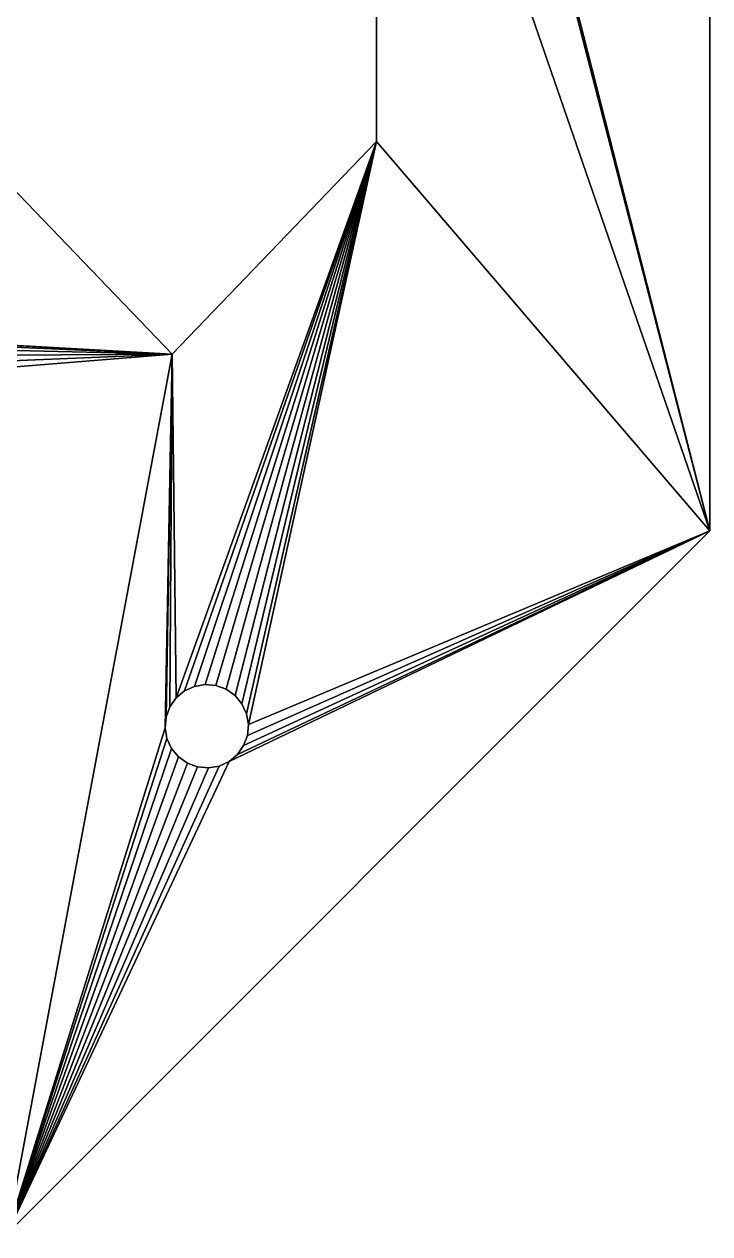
# Model space of a CAD drawing. Header units: metres. Extents: x 0.5 to 11.6, y 0.4 to 11.6.
# Drawn here: x 10.604 to 11.632, y 5.607 to 7.42 of the extents above; entities that cross this region are included whole.
import ezdxf

# ---------------------------------------------------------------- set-up
doc = ezdxf.new("R2010")
doc.units = ezdxf.units.M

msp = doc.modelspace()

# ---------------------------------------------------------------- meshes
at = {"layer": 'OutsideLine'}
mesh = msp.add_polyface(dxfattribs=at)
corners = [(10.3225, 6.9428), (9.931, 7.8575), (10.3373, 6.9497), (10.3534, 6.9524), (10.826, 6.9259), (10.3696, 6.9509), (10.3849, 6.9453), (10.3982, 6.9359), (10.4087, 6.9234), (10.4155, 6.9085), (10.4183, 6.8925), (10.8318, 6.4105), (11.132, 7.2444), (10.0345, 8.1075), (10.0558, 8.55), (11.132, 8.1075), (10.072, 8.5479), (10.0882, 8.55), (10.1032, 8.5562), (10.1162, 8.5662), (10.1261, 8.5791), (10.1324, 8.5942), (10.1345, 8.6104), (11.0116, 8.5944), (11.0095, 8.6105), (11.0178, 8.5793), (11.0277, 8.5663), (11.0406, 8.5563), (11.0556, 8.55), (11.0718, 8.5479), (11.088, 8.5499), (11.1031, 8.5561), (11.1161, 8.566), (11.126, 8.579), (11.1323, 8.594), (11.632, 6.661), (10.9401, 6.3706), (11.1345, 8.6102), (11.632, 10.554), (10.324, 6.4034), (10.2934, 6.8875), (10.2962, 6.8714), (10.303, 6.8566), (10.3134, 6.8441)]
mesh.append_faces([[corners[k] for k in face] for face in [(0, 1, 2), (2, 1, 3), (3, 4, 5), (5, 4, 6), (6, 4, 7), (7, 4, 8), (8, 4, 9), (9, 4, 10), (13, 14, 15), (23, 22, 24), (15, 34, 12), (35, 37, 38)]], dxfattribs={"vtx0": -1, "vtx1": -1})
mesh.append_faces([[corners[k] for k in face] for face in [(15, 22, 23), (35, 36, 12), (35, 12, 34)]], dxfattribs={"vtx0": -1, "vtx1": -1, "vtx2": -1})
mesh.append_faces([[corners[k] for k in face] for face in [(3, 1, 4), (11, 4, 12), (15, 14, 16), (15, 16, 17), (15, 17, 18), (15, 18, 19), (15, 19, 20), (15, 20, 21), (15, 21, 22), (15, 23, 25), (15, 25, 26), (15, 26, 27), (15, 27, 28), (15, 28, 29), (15, 29, 30), (15, 30, 31), (15, 31, 32), (15, 32, 33), (15, 33, 34), (35, 34, 37), (39, 40, 41), (39, 41, 42), (39, 42, 43)]], dxfattribs={"vtx0": -1, "vtx2": -1})
mesh = msp.add_polyface(dxfattribs=at)
corners = [(10.9401, 6.3706, 0.0625), (11.632, 6.661, 0.0625), (11.132, 7.2444, 0.0625), (11.132, 8.1075, 0.0625), (11.1323, 8.594, 0.0625), (11.1345, 8.6102, 0.0625), (11.632, 10.554, 0.0625), (10.0558, 8.55, 0.0625), (10.0345, 8.1075, 0.0625), (10.072, 8.5479, 0.0625), (10.0882, 8.55, 0.0625), (10.1032, 8.5562, 0.0625), (10.1162, 8.5662, 0.0625), (10.1261, 8.5791, 0.0625), (10.1324, 8.5942, 0.0625), (10.1345, 8.6104, 0.0625), (11.0116, 8.5944, 0.0625), (11.0095, 8.6105, 0.0625), (11.0178, 8.5793, 0.0625), (11.0277, 8.5663, 0.0625), (11.0406, 8.5563, 0.0625), (11.0556, 8.55, 0.0625), (11.0718, 8.5479, 0.0625), (11.088, 8.5499, 0.0625), (11.1031, 8.5561, 0.0625), (11.1161, 8.566, 0.0625), (11.126, 8.579, 0.0625), (9.931, 7.8575, 0.0625), (10.3534, 6.9524, 0.0625), (10.826, 6.9259, 0.0625), (10.3373, 6.9497, 0.0625), (10.3225, 6.9428, 0.0625), (10.3696, 6.9509, 0.0625), (10.3849, 6.9453, 0.0625), (10.3982, 6.9359, 0.0625), (10.4087, 6.9234, 0.0625), (10.4155, 6.9085, 0.0625), (10.4183, 6.8925, 0.0625), (10.8318, 6.4105, 0.0625), (10.2934, 6.8875, 0.0625), (10.324, 6.4034, 0.0625), (10.2962, 6.8714, 0.0625), (10.303, 6.8566, 0.0625), (10.3134, 6.8441, 0.0625)]
mesh.append_faces([[corners[k] for k in face] for face in [(2, 1, 3), (4, 1, 5), (6, 5, 1), (7, 3, 9), (9, 3, 10), (10, 3, 11), (11, 3, 12), (12, 3, 13), (13, 3, 14), (14, 3, 15), (16, 3, 18), (18, 3, 19), (19, 3, 20), (20, 3, 21), (21, 3, 22), (22, 3, 23), (23, 3, 24), (24, 3, 25), (25, 3, 26), (26, 3, 4), (27, 28, 29), (28, 27, 30), (30, 27, 31), (29, 38, 2), (39, 40, 41), (41, 40, 42), (42, 40, 43)]], dxfattribs={"vtx0": -1, "vtx1": -1})
mesh.append_faces([[corners[k] for k in face] for face in [(0, 1, 2), (3, 1, 4), (15, 3, 16)]], dxfattribs={"vtx0": -1, "vtx1": -1, "vtx2": -1})
mesh.append_faces([[corners[k] for k in face] for face in [(7, 8, 3), (15, 16, 17), (29, 28, 32), (29, 32, 33), (29, 33, 34), (29, 34, 35), (29, 35, 36), (29, 36, 37)]], dxfattribs={"vtx0": -1, "vtx2": -1})
mesh = msp.add_polyface(dxfattribs=at)
corners = [(11.632, 10.554), (11.632, 6.661, 0.0625), (11.632, 6.661), (11.632, 10.554, 0.0625)]
mesh.append_faces([[corners[k] for k in face] for face in [(0, 1, 2), (1, 0, 3)]], dxfattribs={"vtx0": -1})
mesh = msp.add_polyface(dxfattribs=at)
corners = [(11.132, 8.1075, 0.0625), (11.132, 7.2444), (11.132, 7.2444, 0.0625), (11.132, 8.1075)]
mesh.append_faces([[corners[k] for k in face] for face in [(0, 1, 2), (1, 0, 3)]], dxfattribs={"vtx0": -1})
mesh = msp.add_polyface(dxfattribs=at)
corners = [(9.931, 7.8575), (10.826, 6.9259, 0.0625), (10.826, 6.9259), (9.931, 7.8575, 0.0625)]
mesh.append_faces([[corners[k] for k in face] for face in [(0, 1, 2), (1, 0, 3)]], dxfattribs={"vtx0": -1})
mesh = msp.add_polyface(dxfattribs=at)
corners = [(10.4183, 6.8925), (10.826, 6.9259), (10.5785, 5.6075), (10.8152, 6.3656), (10.8167, 6.3819), (10.8224, 6.3972), (10.8318, 6.4105), (11.132, 7.2444), (10.8443, 6.421), (10.8591, 6.4278), (10.8752, 6.4306), (10.8914, 6.4291), (10.9068, 6.4235), (10.9201, 6.414), (10.9305, 6.4015), (10.9374, 6.3867), (10.9401, 6.3706), (10.9111, 6.3153), (11.632, 6.661), (10.8962, 6.3085), (10.8802, 6.3057), (10.8639, 6.3072), (10.8486, 6.3128), (10.8353, 6.3222), (10.8248, 6.3348), (10.818, 6.3496), (10.9236, 6.3257), (10.933, 6.3391), (10.9386, 6.3544), (10.324, 6.4034), (10.3134, 6.8441), (10.3268, 6.8347), (10.2193, 6.2944), (10.3421, 6.829), (10.3583, 6.8275), (10.3744, 6.8303), (10.3892, 6.8371), (10.4018, 6.8476), (10.4112, 6.8609), (10.4168, 6.8762)]
mesh.append_faces([[corners[k] for k in face] for face in [(3, 1, 4), (4, 1, 5), (5, 1, 6), (6, 7, 8), (8, 7, 9), (9, 7, 10), (10, 7, 11), (11, 7, 12), (12, 7, 13), (13, 7, 14), (14, 7, 15), (15, 7, 16), (2, 17, 18), (17, 2, 19), (19, 2, 20), (20, 2, 21), (21, 2, 22), (22, 2, 23), (23, 2, 24), (24, 2, 25), (25, 2, 3)]], dxfattribs={"vtx0": -1, "vtx1": -1})
mesh.append_faces([[corners[k] for k in face] for face in [(0, 1, 2), (2, 1, 3), (2, 29, 31)]], dxfattribs={"vtx0": -1, "vtx1": -1, "vtx2": -1})
mesh.append_faces([[corners[k] for k in face] for face in [(18, 17, 26), (18, 26, 27), (18, 27, 28), (18, 28, 16), (29, 30, 31), (2, 32, 29), (2, 31, 33), (2, 33, 34), (2, 34, 35), (2, 35, 36), (2, 36, 37), (2, 37, 38), (2, 38, 39), (2, 39, 0)]], dxfattribs={"vtx0": -1, "vtx2": -1})
mesh = msp.add_polyface(dxfattribs=at)
corners = [(10.5785, 5.6075, 0.0625), (10.818, 6.3496, 0.0625), (10.8152, 6.3656, 0.0625), (10.8248, 6.3348, 0.0625), (10.8353, 6.3222, 0.0625), (10.8486, 6.3128, 0.0625), (10.8639, 6.3072, 0.0625), (10.8802, 6.3057, 0.0625), (10.8962, 6.3085, 0.0625), (10.9111, 6.3153, 0.0625), (11.632, 6.661, 0.0625), (10.9236, 6.3257, 0.0625), (10.933, 6.3391, 0.0625), (10.9386, 6.3544, 0.0625), (10.9401, 6.3706, 0.0625), (10.826, 6.9259, 0.0625), (10.4183, 6.8925, 0.0625), (10.8167, 6.3819, 0.0625), (10.8224, 6.3972, 0.0625), (10.8318, 6.4105, 0.0625), (11.132, 7.2444, 0.0625), (10.8443, 6.421, 0.0625), (10.8591, 6.4278, 0.0625), (10.8752, 6.4306, 0.0625), (10.8914, 6.4291, 0.0625), (10.9068, 6.4235, 0.0625), (10.9201, 6.414, 0.0625), (10.9305, 6.4015, 0.0625), (10.9374, 6.3867, 0.0625), (10.2193, 6.2944, 0.0625), (10.324, 6.4034, 0.0625), (10.3268, 6.8347, 0.0625), (10.3421, 6.829, 0.0625), (10.3583, 6.8275, 0.0625), (10.3744, 6.8303, 0.0625), (10.3892, 6.8371, 0.0625), (10.4018, 6.8476, 0.0625), (10.4112, 6.8609, 0.0625), (10.4168, 6.8762, 0.0625), (10.3134, 6.8441, 0.0625)]
mesh.append_faces([[corners[k] for k in face] for face in [(1, 0, 3), (3, 0, 4), (4, 0, 5), (5, 0, 6), (6, 0, 7), (7, 0, 8), (8, 0, 9), (9, 10, 11), (11, 10, 12), (12, 10, 13), (13, 10, 14), (29, 0, 30), (31, 0, 32), (32, 0, 33), (33, 0, 34), (34, 0, 35), (35, 0, 36), (36, 0, 37), (37, 0, 38), (38, 0, 16), (39, 30, 31)]], dxfattribs={"vtx0": -1, "vtx1": -1})
mesh.append_faces([[corners[k] for k in face] for face in [(15, 16, 0), (15, 0, 2), (30, 0, 31)]], dxfattribs={"vtx0": -1, "vtx1": -1, "vtx2": -1})
mesh.append_faces([[corners[k] for k in face] for face in [(0, 1, 2), (9, 0, 10), (15, 2, 17), (15, 17, 18), (15, 18, 19), (20, 19, 21), (20, 21, 22), (20, 22, 23), (20, 23, 24), (20, 24, 25), (20, 25, 26), (20, 26, 27), (20, 27, 28), (20, 28, 14)]], dxfattribs={"vtx0": -1, "vtx2": -1})
mesh = msp.add_polyface(dxfattribs=at)
corners = [(11.132, 7.2444, 0.0625), (10.826, 6.9259), (10.826, 6.9259, 0.0625), (11.132, 7.2444)]
mesh.append_faces([[corners[k] for k in face] for face in [(0, 1, 2), (1, 0, 3)]], dxfattribs={"vtx0": -1})
mesh = msp.add_polyface(dxfattribs=at)
corners = [(11.632, 6.661, 0.0625), (10.5785, 5.6075), (11.632, 6.661), (10.5785, 5.6075, 0.0625)]
mesh.append_faces([[corners[k] for k in face] for face in [(0, 1, 2), (1, 0, 3)]], dxfattribs={"vtx0": -1})
mesh = msp.add_polyface(dxfattribs=at)
corners = [(10.8443, 6.421, 0.0625), (10.8318, 6.4105), (10.8443, 6.421), (10.8318, 6.4105, 0.0625)]
mesh.append_faces([[corners[k] for k in face] for face in [(0, 1, 2), (1, 0, 3)]], dxfattribs={"vtx0": -1})
mesh = msp.add_polyface(dxfattribs=at)
corners = [(10.8591, 6.4278, 0.0625), (10.8443, 6.421), (10.8591, 6.4278), (10.8443, 6.421, 0.0625)]
mesh.append_faces([[corners[k] for k in face] for face in [(0, 1, 2), (1, 0, 3)]], dxfattribs={"vtx0": -1})
mesh = msp.add_polyface(dxfattribs=at)
corners = [(10.8752, 6.4306, 0.0625), (10.8591, 6.4278), (10.8752, 6.4306), (10.8591, 6.4278, 0.0625)]
mesh.append_faces([[corners[k] for k in face] for face in [(0, 1, 2), (1, 0, 3)]], dxfattribs={"vtx0": -1})
mesh = msp.add_polyface(dxfattribs=at)
corners = [(10.8914, 6.4291, 0.0625), (10.8752, 6.4306), (10.8914, 6.4291), (10.8752, 6.4306, 0.0625)]
mesh.append_faces([[corners[k] for k in face] for face in [(0, 1, 2), (1, 0, 3)]], dxfattribs={"vtx0": -1})
mesh = msp.add_polyface(dxfattribs=at)
corners = [(10.9068, 6.4235, 0.0625), (10.8914, 6.4291), (10.9068, 6.4235), (10.8914, 6.4291, 0.0625)]
mesh.append_faces([[corners[k] for k in face] for face in [(0, 1, 2), (1, 0, 3)]], dxfattribs={"vtx0": -1})
mesh = msp.add_polyface(dxfattribs=at)
corners = [(10.9201, 6.414, 0.0625), (10.9068, 6.4235), (10.9201, 6.414), (10.9068, 6.4235, 0.0625)]
mesh.append_faces([[corners[k] for k in face] for face in [(0, 1, 2), (1, 0, 3)]], dxfattribs={"vtx0": -1})
mesh = msp.add_polyface(dxfattribs=at)
corners = [(10.8318, 6.4105), (10.8224, 6.3972, 0.0625), (10.8224, 6.3972), (10.8318, 6.4105, 0.0625)]
mesh.append_faces([[corners[k] for k in face] for face in [(0, 1, 2), (1, 0, 3)]], dxfattribs={"vtx0": -1})
mesh = msp.add_polyface(dxfattribs=at)
corners = [(10.9201, 6.414, 0.0625), (10.9305, 6.4015), (10.9305, 6.4015, 0.0625), (10.9201, 6.414)]
mesh.append_faces([[corners[k] for k in face] for face in [(0, 1, 2), (1, 0, 3)]], dxfattribs={"vtx0": -1})
mesh = msp.add_polyface(dxfattribs=at)
corners = [(10.9305, 6.4015, 0.0625), (10.9374, 6.3867), (10.9374, 6.3867, 0.0625), (10.9305, 6.4015)]
mesh.append_faces([[corners[k] for k in face] for face in [(0, 1, 2), (1, 0, 3)]], dxfattribs={"vtx0": -1})
mesh = msp.add_polyface(dxfattribs=at)
corners = [(10.8167, 6.3819), (10.8152, 6.3656, 0.0625), (10.8152, 6.3656), (10.8167, 6.3819, 0.0625)]
mesh.append_faces([[corners[k] for k in face] for face in [(0, 1, 2), (1, 0, 3)]], dxfattribs={"vtx0": -1})
mesh = msp.add_polyface(dxfattribs=at)
corners = [(10.8224, 6.3972), (10.8167, 6.3819, 0.0625), (10.8167, 6.3819), (10.8224, 6.3972, 0.0625)]
mesh.append_faces([[corners[k] for k in face] for face in [(0, 1, 2), (1, 0, 3)]], dxfattribs={"vtx0": -1})
mesh = msp.add_polyface(dxfattribs=at)
corners = [(10.9374, 6.3867, 0.0625), (10.9401, 6.3706), (10.9401, 6.3706, 0.0625), (10.9374, 6.3867)]
mesh.append_faces([[corners[k] for k in face] for face in [(0, 1, 2), (1, 0, 3)]], dxfattribs={"vtx0": -1})
mesh = msp.add_polyface(dxfattribs=at)
corners = [(10.8152, 6.3656), (10.818, 6.3496, 0.0625), (10.818, 6.3496), (10.8152, 6.3656, 0.0625)]
mesh.append_faces([[corners[k] for k in face] for face in [(0, 1, 2), (1, 0, 3)]], dxfattribs={"vtx0": -1})
mesh = msp.add_polyface(dxfattribs=at)
corners = [(10.9401, 6.3706, 0.0625), (10.9386, 6.3544), (10.9386, 6.3544, 0.0625), (10.9401, 6.3706)]
mesh.append_faces([[corners[k] for k in face] for face in [(0, 1, 2), (1, 0, 3)]], dxfattribs={"vtx0": -1})
mesh = msp.add_polyface(dxfattribs=at)
corners = [(10.818, 6.3496), (10.8248, 6.3348, 0.0625), (10.8248, 6.3348), (10.818, 6.3496, 0.0625)]
mesh.append_faces([[corners[k] for k in face] for face in [(0, 1, 2), (1, 0, 3)]], dxfattribs={"vtx0": -1})
mesh = msp.add_polyface(dxfattribs=at)
corners = [(10.9386, 6.3544, 0.0625), (10.933, 6.3391), (10.933, 6.3391, 0.0625), (10.9386, 6.3544)]
mesh.append_faces([[corners[k] for k in face] for face in [(0, 1, 2), (1, 0, 3)]], dxfattribs={"vtx0": -1})
mesh = msp.add_polyface(dxfattribs=at)
corners = [(10.8248, 6.3348), (10.8353, 6.3222, 0.0625), (10.8353, 6.3222), (10.8248, 6.3348, 0.0625)]
mesh.append_faces([[corners[k] for k in face] for face in [(0, 1, 2), (1, 0, 3)]], dxfattribs={"vtx0": -1})
mesh = msp.add_polyface(dxfattribs=at)
corners = [(10.933, 6.3391, 0.0625), (10.9236, 6.3257), (10.9236, 6.3257, 0.0625), (10.933, 6.3391)]
mesh.append_faces([[corners[k] for k in face] for face in [(0, 1, 2), (1, 0, 3)]], dxfattribs={"vtx0": -1})
mesh = msp.add_polyface(dxfattribs=at)
corners = [(10.8353, 6.3222, 0.0625), (10.8486, 6.3128), (10.8353, 6.3222), (10.8486, 6.3128, 0.0625)]
mesh.append_faces([[corners[k] for k in face] for face in [(0, 1, 2), (1, 0, 3)]], dxfattribs={"vtx0": -1})
mesh = msp.add_polyface(dxfattribs=at)
corners = [(10.8486, 6.3128, 0.0625), (10.8639, 6.3072), (10.8486, 6.3128), (10.8639, 6.3072, 0.0625)]
mesh.append_faces([[corners[k] for k in face] for face in [(0, 1, 2), (1, 0, 3)]], dxfattribs={"vtx0": -1})
mesh = msp.add_polyface(dxfattribs=at)
corners = [(10.8802, 6.3057, 0.0625), (10.8962, 6.3085), (10.8802, 6.3057), (10.8962, 6.3085, 0.0625)]
mesh.append_faces([[corners[k] for k in face] for face in [(0, 1, 2), (1, 0, 3)]], dxfattribs={"vtx0": -1})
mesh = msp.add_polyface(dxfattribs=at)
corners = [(10.8962, 6.3085, 0.0625), (10.9111, 6.3153), (10.8962, 6.3085), (10.9111, 6.3153, 0.0625)]
mesh.append_faces([[corners[k] for k in face] for face in [(0, 1, 2), (1, 0, 3)]], dxfattribs={"vtx0": -1})
mesh = msp.add_polyface(dxfattribs=at)
corners = [(10.9111, 6.3153, 0.0625), (10.9236, 6.3257), (10.9111, 6.3153), (10.9236, 6.3257, 0.0625)]
mesh.append_faces([[corners[k] for k in face] for face in [(0, 1, 2), (1, 0, 3)]], dxfattribs={"vtx0": -1})
mesh = msp.add_polyface(dxfattribs=at)
corners = [(10.8639, 6.3072, 0.0625), (10.8802, 6.3057), (10.8639, 6.3072), (10.8802, 6.3057, 0.0625)]
mesh.append_faces([[corners[k] for k in face] for face in [(0, 1, 2), (1, 0, 3)]], dxfattribs={"vtx0": -1})

doc.saveas('drawing.dxf')
